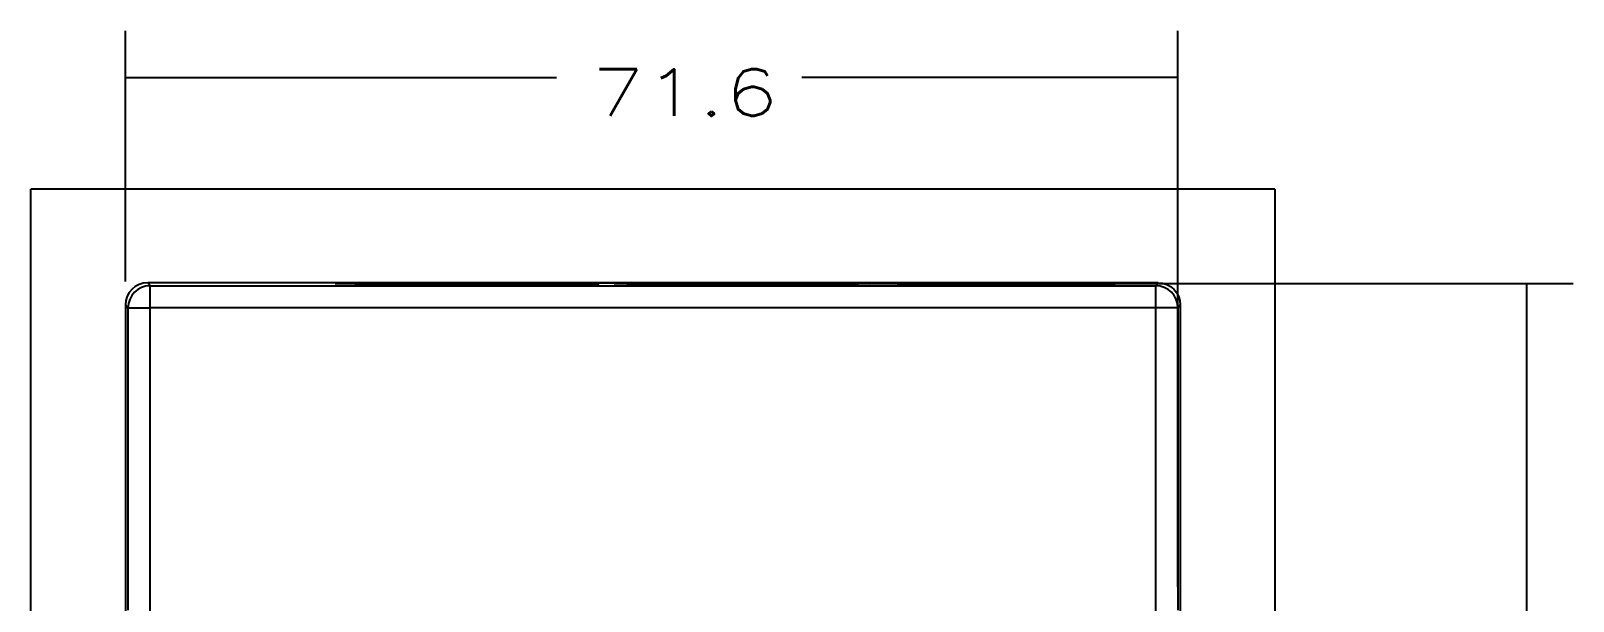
# Model space of a CAD drawing. Header units: inches. Extents: x 0 to 1189, y 0 to 841.
# Drawn here: x 826.6 to 931.6, y 264.5 to 303.3 of the extents above; entities that cross this region are included whole.
import ezdxf

# ---------------------------------------------------------------- set-up
doc = ezdxf.new("R2010")
doc.units = ezdxf.units.IN
doc.header["$MEASUREMENT"] = 0
doc.layers.add('1', color=7, linetype='Continuous', true_color=0xffffff)
doc.styles.add('blockfont', font='simplex.shx', dxfattribs={"bigfont": 'bigfont'})

msp = doc.modelspace()

# ---------------------------------------------------------------- linework, layer by layer
at = {"layer": '1', "color": 7}
for p, q in [((833.0728, 286.2742), (833.0728, 303.3463)), ((904.6659, 265.5031), (904.6659, 303.3463)), ((833.0728, 300.1713), (862.3942, 300.1713)), ((904.6659, 300.1713), (879.0894, 300.1713)), ((869.09, 286.1464), (931.5601, 286.1464)), ((928.3851, 286.1464), (928.3851, 242.3021))]:
    msp.add_line(p, q, dxfattribs=at)
at = {"layer": '1', "color": 251}
for p, q in [((911.2718, 292.5577), (826.6308, 292.5577)), ((826.6308, 188.7273), (826.6308, 292.5577)), ((911.2718, 292.5577), (911.2718, 188.7273))]:
    msp.add_line(p, q, dxfattribs=at)
at = {"layer": '1', "color": 21}
for p, q in [((903.3223, 286.1941), (834.5802, 286.1941)), ((834.7445, 285.9889), (834.5802, 286.1941)), ((834.7445, 285.9889), (903.1581, 285.9889)), ((834.7445, 284.4814), (834.7445, 285.9889)), ((847.3949, 286.085), (847.3978, 286.1409)), ((848.6754, 286.1464), (863.9514, 286.1464)), ((863.9514, 286.0794), (848.6754, 286.0794)), ((863.4294, 286.1746), (863.4299, 286.1845)), ((864.4539, 286.189), (873.4486, 286.189)), ((873.4486, 286.1702), (864.4539, 286.1702)), ((865.2289, 286.1409), (865.2319, 286.085)), ((866.3887, 286.0711), (866.3923, 286.1393)), ((882.9459, 286.0677), (867.1674, 286.0677)), ((867.6699, 286.1449), (867.6699, 286.0693)), ((867.6699, 286.1449), (882.4434, 286.1449)), ((873.4486, 286.189), (873.4486, 286.1709)), ((874.4726, 286.1845), (874.4732, 286.1746)), ((882.4434, 286.1449), (882.4434, 286.0693)), ((883.721, 286.1393), (883.7246, 286.0711)), ((884.2777, 286.0716), (884.2813, 286.1393)), ((885.5589, 286.1449), (900.4078, 286.1449)), ((900.4078, 286.066), (885.5589, 286.066)), ((901.6854, 286.1393), (901.6889, 286.0716)), ((903.1581, 285.9889), (903.3223, 286.1941)), ((903.1581, 284.4814), (903.1581, 285.9889)), ((833.0728, 284.6867), (833.237, 284.4814)), ((833.0728, 284.6867), (833.0728, 259.235)), ((833.237, 284.4814), (834.7445, 284.4814)), ((833.237, 284.4814), (833.237, 263.9049)), ((903.1581, 284.4814), (834.7445, 284.4814)), ((834.7445, 263.8537), (834.7445, 284.4814)), ((904.6656, 284.4814), (903.1581, 284.4814)), ((903.1581, 263.8537), (903.1581, 284.4814)), ((904.8298, 284.6867), (904.6656, 284.4814)), ((904.6656, 284.4814), (904.6656, 263.9049)), ((904.8298, 284.6867), (904.8298, 259.235))]:
    msp.add_line(p, q, dxfattribs=at)
for centre, major_axis, start_param, end_param in [((834.5803, 284.6866), (-0.9417, 1.1772), 5.60845309, 7.17923419), ((834.7438, 284.4819), (-1.1772, -0.9417), 4.03765677, 5.60842263), ((903.1587, 284.4819), (1.1772, -0.9417), 0.67476267, 2.24552854)]:
    msp.add_ellipse(centre, major_axis=major_axis, ratio=0.99998439, start_param=start_param, end_param=end_param, dxfattribs=at)
at = {"layer": '1', "color": 21, "extrusion": (0, 0, -1)}
msp.add_ellipse((903.3223, 284.6866), major_axis=(0.9417, 1.1772), ratio=0.99998439, start_param=5.60845309, end_param=7.17923419, dxfattribs=at)
at = {"layer": '1', "color": 21}
for points, knots in [([(847.3973, 286.1386), (847.3973, 286.1442), (847.4231, 286.1419), (847.4478, 286.1425), (847.4962, 286.143), (847.5444, 286.1435), (847.6139, 286.144), (847.6828, 286.1444), (847.7721, 286.1448), (847.9497, 286.1456), (848.1864, 286.146), (848.3027, 286.1462), (848.4257, 286.1463), (848.5497, 286.1464), (848.6754, 286.1464)], [0, 0, 0, 0.125, 0.125, 0.25, 0.25, 0.375, 0.375, 0.5, 0.5, 0.75, 0.75, 0.875, 0.875, 1, 1, 1]), ([(864.4539, 286.1702), (864.2622, 286.1702), (864.0739, 286.1705), (863.8933, 286.1709), (863.7462, 286.1715), (863.5995, 286.1722), (863.5163, 286.173), (863.43, 286.1716), (863.4285, 286.1765)], [0, 0, 0, 0.25, 0.25, 0.5, 0.5, 0.75, 0.75, 1, 1, 1]), ([(863.4288, 286.1827), (863.4309, 286.1872), (863.5158, 286.1862), (863.5978, 286.1869), (863.7439, 286.1876), (863.8897, 286.1882), (864.071, 286.1886), (864.2595, 286.189), (864.4539, 286.189)], [0, 0, 0, 0.25, 0.25, 0.5, 0.5, 0.75, 0.75, 1, 1, 1]), ([(863.9514, 286.1464), (864.0761, 286.1464), (864.2007, 286.1463), (864.323, 286.1462), (864.4398, 286.146), (864.5561, 286.1458), (864.6609, 286.1455), (864.7649, 286.1452), (864.8542, 286.1448), (865.0319, 286.144), (865.1303, 286.143), (865.1787, 286.1425), (865.2036, 286.142), (865.2295, 286.1442), (865.2294, 286.1386)], [0, 0, 0, 0.125, 0.125, 0.25, 0.25, 0.375, 0.375, 0.5, 0.5, 0.75, 0.75, 0.875, 0.875, 1, 1, 1]), ([(865.2322, 286.0872), (865.2332, 286.0813), (865.2066, 286.0839), (865.1819, 286.0833), (865.1334, 286.0828), (865.0851, 286.0823), (865.0155, 286.0818), (864.9465, 286.0814), (864.857, 286.081), (864.6789, 286.0802), (864.4416, 286.0798), (864.325, 286.0796), (864.2017, 286.0795), (864.0774, 286.0794), (863.9514, 286.0794)], [0, 0, 0, 0.125, 0.125, 0.25, 0.25, 0.375, 0.375, 0.5, 0.5, 0.75, 0.75, 0.875, 0.875, 1, 1, 1]), ([(866.3917, 286.1371), (866.3917, 286.1427), (866.4175, 286.1404), (866.4422, 286.1409), (866.4906, 286.1415), (866.5388, 286.142), (866.6083, 286.1424), (866.6772, 286.1429), (866.7665, 286.1433), (866.9442, 286.144), (867.1809, 286.1445), (867.2972, 286.1447), (867.4202, 286.1448), (867.5442, 286.1449), (867.6699, 286.1449)], [0, 0, 0, 0.125, 0.125, 0.25, 0.25, 0.375, 0.375, 0.5, 0.5, 0.75, 0.75, 0.875, 0.875, 1, 1, 1]), ([(873.4486, 286.189), (873.6402, 286.189), (873.8284, 286.1886), (874.0088, 286.1882), (874.1558, 286.1876), (874.3024, 286.187), (874.3856, 286.1862), (874.4716, 286.1872), (874.4737, 286.1827)], [0, 0, 0, 0.25, 0.25, 0.5, 0.5, 0.75, 0.75, 1, 1, 1]), ([(874.4741, 286.1765), (874.4725, 286.1716), (874.3873, 286.173), (874.3053, 286.1722), (874.1591, 286.1715), (874.0132, 286.1709), (873.8318, 286.1705), (873.6431, 286.1702), (873.4486, 286.1702)], [0, 0, 0, 0.25, 0.25, 0.5, 0.5, 0.75, 0.75, 1, 1, 1]), ([(882.4434, 286.1449), (882.5681, 286.1449), (882.6927, 286.1448), (882.815, 286.1447), (882.9318, 286.1445), (883.0481, 286.1443), (883.153, 286.144), (883.2569, 286.1437), (883.3463, 286.1433), (883.524, 286.1425), (883.6224, 286.1415), (883.6707, 286.141), (883.6957, 286.1404), (883.7216, 286.1427), (883.7215, 286.1371)], [0, 0, 0, 0.125, 0.125, 0.25, 0.25, 0.375, 0.375, 0.5, 0.5, 0.75, 0.75, 0.875, 0.875, 1, 1, 1]), ([(884.2807, 286.1371), (884.2807, 286.1427), (884.3065, 286.1404), (884.3312, 286.1409), (884.3796, 286.1415), (884.4278, 286.142), (884.4973, 286.1424), (884.5662, 286.1429), (884.6555, 286.1433), (884.8332, 286.144), (885.0699, 286.1445), (885.1862, 286.1447), (885.3092, 286.1448), (885.4332, 286.1449), (885.5589, 286.1449)], [0, 0, 0, 0.125, 0.125, 0.25, 0.25, 0.375, 0.375, 0.5, 0.5, 0.75, 0.75, 0.875, 0.875, 1, 1, 1]), ([(900.4078, 286.1449), (900.5325, 286.1449), (900.6571, 286.1448), (900.7794, 286.1447), (900.8962, 286.1445), (901.0125, 286.1443), (901.1174, 286.144), (901.2213, 286.1437), (901.3106, 286.1433), (901.4884, 286.1425), (901.5867, 286.1415), (901.6351, 286.141), (901.6601, 286.1404), (901.686, 286.1427), (901.6859, 286.1371)], [0, 0, 0, 0.125, 0.125, 0.25, 0.25, 0.375, 0.375, 0.5, 0.5, 0.75, 0.75, 0.875, 0.875, 1, 1, 1])]:
    msp.add_open_spline(points, degree=2, knots=knots, dxfattribs=at)

# ---------------------------------------------------------------- texts
at = {"layer": '1', "color": 7, "insert": (864.7754, 297.5585), "char_height": 3.175, "attachment_point": 7, "line_spacing_factor": 0.903614, "style": 'blockfont'}
msp.add_mtext('\\W01.332;\\fsimplex.shx;71.6', dxfattribs=at)

doc.saveas('drawing.dxf')
